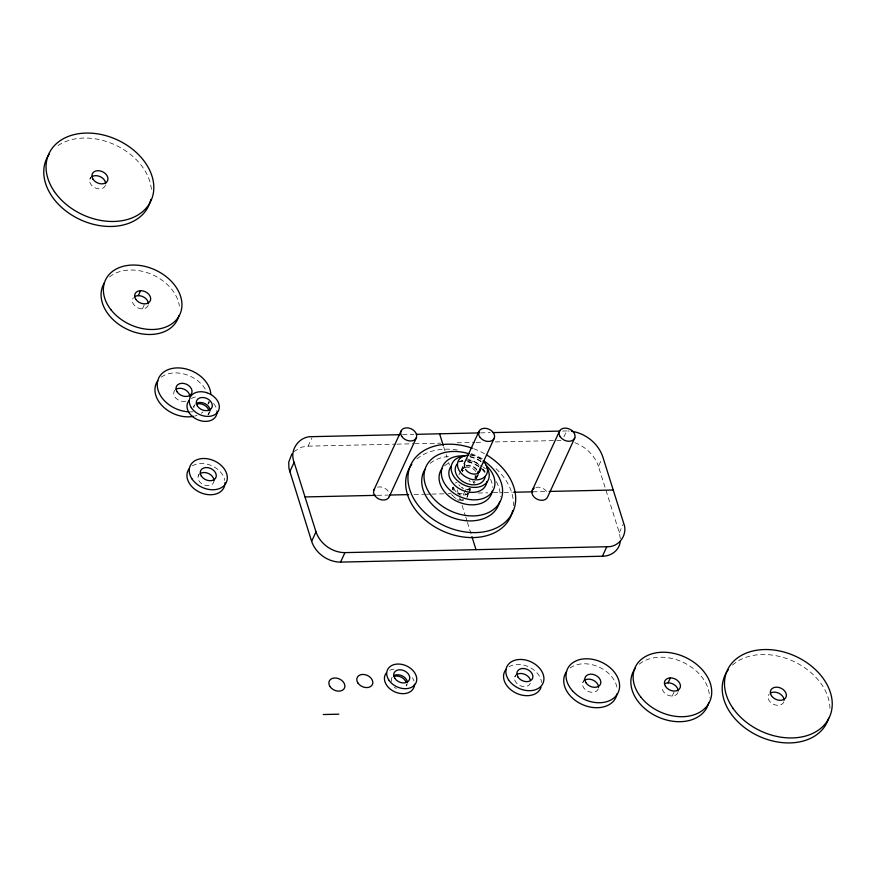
<?xml version="1.0" encoding="UTF-8"?>
<svg xmlns="http://www.w3.org/2000/svg" width="876" height="876" viewBox="0 0 876 876"><rect width="100%" height="100%" fill="white"/><g stroke="black" fill="none" stroke-linecap="round" stroke-linejoin="round"><path stroke-width="0.66" stroke-dasharray="4.38 3.29" d="M89.878 179.109L90.797 177.116M142.438 308.845L144.737 303.863M208.4 403.77L209.32 401.777A27.944 20.498 24.7 0 1 207.951 404.088M198.217 475.964L199.137 473.971M293.767 451.688L301.596 447.154L308.122 446.147L311.944 437.847M452.213 489.235L453.133 487.242M452.224 489.531L453.352 487.067M459.013 474.77L460.71 471.08M461.28 469.854L462.977 466.163M461.499 470.631L462.418 468.638M462.44 469.361L463.36 467.368M465.375 490.286L463.086 495.269A8.388 6.154 24.7 0 0 466.689 494.294M469.229 490.823L470.149 488.83M467.28 496.528L468.649 493.538M470.576 489.673L467.182 497.042A8.388 6.154 24.7 0 0 467.193 493.725M475.668 478.603L477.365 474.912M476.117 478.909L477.946 474.923A8.388 6.154 24.7 0 1 474.201 478.11M563.936 436.872L566.663 430.937L569.126 431.036M620.35 538.62L619.299 532.641L598.45 466.35L601.713 459.232M514.825 676.918L515.734 674.914M619.299 532.641L623.11 524.341M582.77 682.59L584.599 678.604M672.221 696.059L674.509 691.065M402.675 434.627L413.603 434.386M480.574 432.875L490.133 432.656M562.567 431.036L566.663 430.937M308.122 446.147L395.58 444.176M396.948 444.143L413.341 443.782M414.709 443.749L440.672 443.157M457.075 442.796L474.836 442.391M476.205 442.358L481.669 442.238M495.334 441.931L555.461 440.584M556.829 440.551L560.936 440.453M377.293 495.312L388.199 495.071M414.118 494.48L425.024 494.239M426.393 494.206L430.477 494.119M431.846 494.086L446.848 493.746M448.216 493.714L450.943 493.659M457.754 493.506L465.944 493.319M478.219 493.046L487.757 492.827M493.221 492.706L502.769 492.487M504.127 492.465L512.307 492.279M532.772 491.819L547.774 491.48M574.82 442.698C585.573 446.672 594.793 455.367 598.45 466.35M443.672 446.815L445.72 453.33M446.125 454.633L446.946 457.228M448.578 462.44L449.399 465.046M457.184 489.783L459.232 496.287M459.637 497.59L460.458 500.196M462.101 505.408L465.375 515.822M465.78 517.125L467.007 521.034M467.423 522.326L471.518 535.346M391.671 681.517A8.388 6.154 24.7 0 1 392.481 676.809M407.198 684.485A8.388 6.154 24.7 0 1 406.398 685.886M396.313 688.405A8.388 6.154 24.7 0 1 394.375 687.386M406.431 684.145A8.388 6.154 24.7 0 1 406.157 685.744M389.776 670.304A15.68 11.508 24.7 0 1 395.558 669.012M412.465 677.838A15.68 11.508 24.7 0 1 413.965 681.013M530.341 683.203A8.388 6.154 24.7 0 1 519.501 685.393A8.388 6.154 24.7 0 1 515.625 675.516M508.923 666.855A19.874 14.585 24.7 0 1 529.049 666.986A19.874 14.585 24.7 0 1 541.576 682.481M570.09 668.016A27.944 20.498 24.7 0 1 599.381 667.249A27.944 20.498 24.7 0 1 617.306 690.211M598.286 688.886A8.388 6.154 24.7 0 1 587.446 691.076A8.388 6.154 24.7 0 1 583.569 681.2M639.316 664.139A40.986 30.069 24.7 0 1 683.313 662.42A40.986 30.069 24.7 0 1 709.44 697.405M677.904 692.609A8.388 6.154 24.7 0 1 668.059 695.259A8.388 6.154 24.7 0 1 662.387 686.313M732.478 665.125A56.195 41.238 24.7 0 1 793.908 661.544A56.195 41.238 24.7 0 1 829.89 710.983M783.834 701.873A8.388 6.154 24.7 0 1 772.982 704.063A8.388 6.154 24.7 0 1 769.106 694.186M458.137 461.838A19.874 14.585 24.7 0 1 462.703 461.148M467.631 461.51A19.874 14.585 24.7 0 1 479.281 466.744M481.176 468.397A19.874 14.585 24.7 0 1 484.264 472.098M469.919 456.527A19.874 14.585 24.7 0 1 483.475 463.415M474.847 481.307A8.388 6.154 24.7 0 1 473.566 482.391M462.21 471.146A8.388 6.154 24.7 0 1 463.875 470.445M474.858 474.891A8.388 6.154 24.7 0 1 475.931 478.307M462.418 471.956A8.388 6.154 24.7 0 1 463.229 467.247M466.174 465.463A8.388 6.154 24.7 0 1 477.146 469.908M444.526 465.835A27.944 20.498 24.7 0 1 450.592 462.364M460.875 460.896A27.944 20.498 24.7 0 1 463.185 461.072M467.861 461.915A27.944 20.498 24.7 0 1 478.964 466.711M481.888 468.791A27.944 20.498 24.7 0 1 486.158 472.788M490.56 479.314A27.944 20.498 24.7 0 1 492.63 487.33M469.865 489.18A8.388 6.154 24.7 0 1 461.816 487.636M460.163 486.3A8.388 6.154 24.7 0 1 458.882 484.735M472.81 480.979A8.388 6.154 24.7 0 1 473.609 482.676M475.099 482.413A8.388 6.154 24.7 0 1 473.817 483.497M475.099 475.996A8.388 6.154 24.7 0 1 475.909 477.694M470.149 456.933A27.944 20.498 24.7 0 1 482.271 462.397M430.182 463.349A40.986 30.069 24.7 0 1 451.392 456.429M466.7 458.728A40.986 30.069 24.7 0 1 482.249 466.339M483.322 467.105A40.986 30.069 24.7 0 1 485.381 468.715M496.342 481.69A40.986 30.069 24.7 0 1 500.305 496.615M470.259 488.228A8.388 6.154 24.7 0 1 467.313 490.012M468.988 480.245A8.388 6.154 24.7 0 1 470.27 481.811M470.248 454.151A40.986 30.069 24.7 0 1 482.315 459.867M461.006 495.093A8.388 6.154 24.7 0 1 458.925 494.469M454.042 490.549A8.388 6.154 24.7 0 1 452.969 487.133M455.334 483.048A8.388 6.154 24.7 0 1 456.998 482.347M468.769 488.501A8.388 6.154 24.7 0 1 469.043 490.21M463.524 499.703A8.388 6.154 24.7 0 1 451.753 493.549M452.563 488.841A8.388 6.154 24.7 0 1 453.834 487.757M461.608 487.582A8.388 6.154 24.7 0 1 463.546 488.589M467.28 493.199A8.388 6.154 24.7 0 1 466.47 497.918M416.877 458.958A56.195 41.238 24.7 0 1 457.327 449.99M471.343 453.68A56.195 41.238 24.7 0 1 482.26 458.728M496.046 468.726A56.195 41.238 24.7 0 1 513.347 505.638M473.631 448.687A56.195 41.238 24.7 0 1 484.548 453.746M467.488 494.02A8.388 6.154 24.7 0 1 457.787 493.177M456.122 491.841A8.388 6.154 24.7 0 1 453.768 486.859M469.569 488.217A8.388 6.154 24.7 0 1 469.843 489.936M377.523 487.133A8.388 6.154 24.7 0 1 388.495 491.578M463.437 500.229A8.388 6.154 24.7 0 1 461.499 500.492M459.418 500.316A8.388 6.154 24.7 0 1 457.338 499.703M452.454 495.772A8.388 6.154 24.7 0 1 451.655 494.075M452.465 489.366A8.388 6.154 24.7 0 1 453.746 488.282M535.893 487.406A8.388 6.154 24.7 0 1 546.865 491.863M210.065 410.592A8.388 6.154 24.7 0 1 207.7 414.676M193.979 407.515A8.388 6.154 24.7 0 1 195.063 404.515M193.224 407.165A8.388 6.154 24.7 0 1 194.023 405.774M209.025 411.851A8.388 6.154 24.7 0 1 207.941 414.852M191.395 398.536A15.68 11.508 24.7 0 1 196.892 396.795M213.547 403.54A15.68 11.508 24.7 0 1 217.051 411.928M105.405 185.405A8.388 6.154 24.7 0 1 94.564 187.595A8.388 6.154 24.7 0 1 90.688 177.719M58.024 145.558A56.195 41.238 24.7 0 1 116.223 145.438A56.195 41.238 24.7 0 1 151.482 190.782M109.544 276.925A40.986 30.069 24.7 0 1 151.088 274.122A40.986 30.069 24.7 0 1 179.394 306.053M148.132 305.395A8.388 6.154 24.7 0 1 137.28 307.596A8.388 6.154 24.7 0 1 133.404 297.72M203.057 411.895A27.944 20.498 24.7 0 1 201.239 413.253M196.99 415.355A27.944 20.498 24.7 0 1 194.592 416.089M161.304 377.151A27.944 20.498 24.7 0 1 187.223 374.983A27.944 20.498 24.7 0 1 207.404 393.631M208.455 401.569A27.944 20.498 24.7 0 1 207.962 404.252M185.756 401.197A8.388 6.154 24.7 0 1 176.054 398.317A8.388 6.154 24.7 0 1 174.784 390.335M193.07 411.742A27.944 20.498 24.7 0 1 190.366 411.873M192.326 465.901A19.874 14.585 24.7 0 1 211.861 465.769A19.874 14.585 24.7 0 1 224.836 480.519M214.018 480.65A8.388 6.154 24.7 0 1 203.889 484.91A8.388 6.154 24.7 0 1 199.027 474.573M478.241 474.047A8.388 6.154 24.7 0 1 475.876 478.132M462.167 470.97A8.388 6.154 24.7 0 1 463.24 467.97M466.185 466.185A8.388 6.154 24.7 0 1 477.168 470.631M469.897 455.213A15.68 11.508 24.7 0 1 482.172 460.185M461.4 470.62A8.388 6.154 24.7 0 1 463.481 468.145M465.145 467.445A8.388 6.154 24.7 0 1 476.128 471.89M477.201 475.307A8.388 6.154 24.7 0 1 476.117 478.307M468.485 461.203A8.388 6.154 24.7 0 1 479.457 465.649M459.582 461.991A15.68 11.508 24.7 0 1 462.692 460.688M466.328 460.174A15.68 11.508 24.7 0 1 479.884 465.167M483.224 468.999A15.68 11.508 24.7 0 1 485.238 475.383"/><path stroke-width="1.31" d="M620.23 541.499C619.474 550.292 610.9 556.391 602.425 556.216L340.578 562.107C327.909 562.118 315.688 553.347 311.626 541.346L288.949 468.529L288.741 462.167L291.872 453.91M138.288 295.661L140.587 290.679M289.759 471.803L294.117 462.32C289.058 450.034 299.22 435.81 312.48 436.653L399.949 434.693M311.626 541.346L315.995 531.852L294.117 462.32M340.578 562.107L344.947 552.625L606.783 546.734C618.982 547.511 628.311 534.437 623.657 523.147L602.808 456.867C598.286 443.431 585.562 433.302 571.623 431.288M373.767 490.308L400.923 431.277M389.294 496.604L416.45 437.573M464.105 463.7L478.811 431.726M477.935 473.686L494.338 438.011M532.137 490.593L559.293 431.561M574.809 437.847L547.664 496.878A8.388 6.154 24.7 0 1 535.871 498.521A8.388 6.154 24.7 0 1 534.218 488.107M602.425 556.216L606.783 546.734M668.07 682.864L670.359 677.882M416.341 434.321L479.205 432.908M492.87 432.602L559.83 431.091M305.012 496.944L375.924 495.345M389.568 495.039L408.665 494.611M513.675 492.246L532.772 491.819M549.132 491.447L613.233 490.002M323.277 714.531L338.815 714.181M344.947 552.625C332.278 552.636 320.047 543.854 315.995 531.852M439.577 433.795L443.256 445.512M471.923 536.649L476.018 549.668M393.762 675.725A8.388 6.154 24.7 0 1 402.522 676.009A8.388 6.154 24.7 0 1 407.471 682.886M414.468 684.222A15.68 11.508 24.7 0 1 395.536 692.182A15.68 11.508 24.7 0 1 386.425 672.856M394.386 676.283A8.388 6.154 24.7 0 1 406.168 682.426M516.906 674.432A8.388 6.154 24.7 0 1 530.352 679.885M541.05 687.31A19.874 14.585 24.7 0 1 515.537 692.839A19.874 14.585 24.7 0 1 505.956 669.461M617.054 693.792A27.944 20.498 24.7 0 1 582.507 704.611A27.944 20.498 24.7 0 1 566.608 671.542M584.85 680.115A8.388 6.154 24.7 0 1 593.61 680.4A8.388 6.154 24.7 0 1 598.571 687.277M708.75 702.705A40.986 30.069 24.7 0 1 656.989 716.502A40.986 30.069 24.7 0 1 635.549 667.994M664.468 683.838A8.388 6.154 24.7 0 1 673.228 684.123A8.388 6.154 24.7 0 1 678.188 691M828.641 718.178A56.195 41.238 24.7 0 1 757.488 735.544A56.195 41.238 24.7 0 1 728.35 669.658M770.387 693.102A8.388 6.154 24.7 0 1 779.147 693.387A8.388 6.154 24.7 0 1 784.108 700.263M486.552 467.116A19.874 14.585 24.7 0 1 478.471 487.056A19.874 14.585 24.7 0 1 452.366 473.785A19.874 14.585 24.7 0 1 465.003 456.166M486.892 481.504A19.874 14.585 24.7 0 1 462.408 490.286A19.874 14.585 24.7 0 1 451.26 466.174M477.946 471.606A8.388 6.154 24.7 0 1 478.219 473.325M492.378 490.899A27.944 20.498 24.7 0 1 457.82 501.729A27.944 20.498 24.7 0 1 441.931 468.649M486.005 465.342A27.944 20.498 24.7 0 1 483.771 498.214A27.944 20.498 24.7 0 1 443.508 481.603A27.944 20.498 24.7 0 1 463.163 455.914M499.605 501.915A40.986 30.069 24.7 0 1 449.476 516.457A40.986 30.069 24.7 0 1 424.926 469.372M483.442 460.601A40.986 30.069 24.7 0 1 486.771 513.314A40.986 30.069 24.7 0 1 425.199 484.11A40.986 30.069 24.7 0 1 468.988 453.746M512.69 510.5A56.195 41.238 24.7 0 1 442.402 530.889A56.195 41.238 24.7 0 1 411.797 464.313M486.837 455.082A56.195 41.238 24.7 0 1 494.82 528.677A56.195 41.238 24.7 0 1 409.355 488.239A56.195 41.238 24.7 0 1 472.383 448.249M389.568 494.995A8.388 6.154 24.7 0 1 379.45 499.254A8.388 6.154 24.7 0 1 374.578 488.917M217.051 411.928A15.68 11.508 24.7 0 1 198.118 419.9A15.68 11.508 24.7 0 1 189.008 400.562M196.344 403.431A8.388 6.154 24.7 0 1 205.104 403.716A8.388 6.154 24.7 0 1 210.065 410.592M196.969 403.989A8.388 6.154 24.7 0 1 208.751 410.132M91.958 176.634A8.388 6.154 24.7 0 1 100.729 176.919A8.388 6.154 24.7 0 1 105.678 183.796M150.814 199.389A56.195 41.238 24.7 0 1 81.358 220.15A56.195 41.238 24.7 0 1 49.133 154.286M178.967 315.491A40.986 30.069 24.7 0 1 128.827 330.033A40.986 30.069 24.7 0 1 104.277 282.959M134.685 296.635A8.388 6.154 24.7 0 1 143.445 296.92A8.388 6.154 24.7 0 1 148.405 303.797M193.355 416.352A27.944 20.498 24.7 0 1 162.607 406.201A27.944 20.498 24.7 0 1 157.822 380.666M176.065 389.251A8.388 6.154 24.7 0 1 184.825 389.535A8.388 6.154 24.7 0 1 189.774 396.412M189.008 411.851A27.944 20.498 24.7 0 1 157.483 387.685A27.944 20.498 24.7 0 1 181.847 368.161A27.944 20.498 24.7 0 1 210.809 394.364M224.453 486.366A19.874 14.585 24.7 0 1 198.929 491.896A19.874 14.585 24.7 0 1 189.347 468.518M225.033 482.534A19.874 14.585 24.7 0 1 224.793 485.129M200.297 473.489A8.388 6.154 24.7 0 1 209.068 473.774A8.388 6.154 24.7 0 1 214.018 480.65M483.136 461.083A15.68 11.508 24.7 0 1 481.11 479.008A15.68 11.508 24.7 0 1 458.86 469.985A15.68 11.508 24.7 0 1 468.616 455.191M485.184 476.413A15.68 11.508 24.7 0 1 465.671 483.081A15.68 11.508 24.7 0 1 457.184 464.017M480.256 467.357A8.388 6.154 24.7 0 1 475.569 474.036A8.388 6.154 24.7 0 1 465.528 469.405M464.729 467.696A8.388 6.154 24.7 0 1 464.729 464.379M394.758 678.232A8.388 6.154 24.7 0 0 408.687 680.904A8.388 6.154 24.7 0 0 401.734 669.943A8.388 6.154 24.7 0 0 394.758 678.232M388.703 679.864A15.68 11.508 24.7 0 0 414.742 684.846A15.68 11.508 24.7 0 0 401.745 664.369A15.68 11.508 24.7 0 0 388.703 679.864M357.846 682.886A8.388 6.154 24.7 0 0 371.774 685.547A8.388 6.154 24.7 0 0 364.821 674.597A8.388 6.154 24.7 0 0 357.846 682.886M329.913 686.445A8.388 6.154 24.7 0 0 343.841 689.105A8.388 6.154 24.7 0 0 336.888 678.155A8.388 6.154 24.7 0 0 329.913 686.445M508.507 679.732A19.874 14.585 24.7 0 0 541.51 685.667A19.874 14.585 24.7 0 0 524.615 659.825A19.874 14.585 24.7 0 0 508.507 679.732M517.913 676.951A8.388 6.154 24.7 0 0 531.831 679.612A8.388 6.154 24.7 0 0 524.877 668.662A8.388 6.154 24.7 0 0 517.913 676.951M585.858 682.634A8.388 6.154 24.7 0 0 599.775 685.295A8.388 6.154 24.7 0 0 592.822 674.345A8.388 6.154 24.7 0 0 585.858 682.634M572.499 690.825A27.944 20.498 24.7 0 0 618.106 692.642A27.944 20.498 24.7 0 0 587.851 658.796A27.944 20.498 24.7 0 0 572.499 690.825M665.475 686.357A8.388 6.154 24.7 0 0 679.393 689.018A8.388 6.154 24.7 0 0 672.439 678.068A8.388 6.154 24.7 0 0 665.475 686.357M640.914 697.197A40.986 30.069 24.7 0 0 708.52 703.778A40.986 30.069 24.7 0 0 667.873 652.456A40.986 30.069 24.7 0 0 640.914 697.197M732.829 708.06A56.195 41.238 24.7 0 0 826.079 722.809A56.195 41.238 24.7 0 0 776.169 650.353A56.195 41.238 24.7 0 0 732.829 708.06M771.395 695.621A8.388 6.154 24.7 0 0 785.312 698.282A8.388 6.154 24.7 0 0 778.37 687.332A8.388 6.154 24.7 0 0 771.395 695.621M401.723 436.303A8.388 6.154 24.7 0 0 415.64 438.964A8.388 6.154 24.7 0 0 408.687 428.014A8.388 6.154 24.7 0 0 401.723 436.303M479.61 436.752A8.388 6.154 24.7 0 0 493.527 439.413A8.388 6.154 24.7 0 0 486.585 428.463A8.388 6.154 24.7 0 0 479.61 436.752M560.092 436.576A8.388 6.154 24.7 0 0 574.01 439.237A8.388 6.154 24.7 0 0 567.057 428.287A8.388 6.154 24.7 0 0 560.092 436.576M191.286 407.581A15.68 11.508 24.7 0 0 217.325 412.563A15.68 11.508 24.7 0 0 204.327 392.076A15.68 11.508 24.7 0 0 191.286 407.581M197.352 405.949A8.388 6.154 24.7 0 0 211.269 408.61A8.388 6.154 24.7 0 0 204.316 397.66A8.388 6.154 24.7 0 0 197.352 405.949M54.4 191.592A56.195 41.238 24.7 0 0 147.65 206.342A56.195 41.238 24.7 0 0 97.751 133.886A56.195 41.238 24.7 0 0 54.4 191.592M92.966 179.153A8.388 6.154 24.7 0 0 106.894 181.814A8.388 6.154 24.7 0 0 99.941 170.864A8.388 6.154 24.7 0 0 92.966 179.153M135.692 299.143A8.388 6.154 24.7 0 0 149.621 301.815A8.388 6.154 24.7 0 0 142.668 290.854A8.388 6.154 24.7 0 0 135.692 299.143M111.142 309.995A40.986 30.069 24.7 0 0 178.748 316.565A40.986 30.069 24.7 0 0 138.09 265.253A40.986 30.069 24.7 0 0 111.142 309.995M177.072 391.769A8.388 6.154 24.7 0 0 190.99 394.43A8.388 6.154 24.7 0 0 184.037 383.48A8.388 6.154 24.7 0 0 177.072 391.769M191.899 478.789A19.874 14.585 24.7 0 0 224.902 484.724A19.874 14.585 24.7 0 0 208.017 458.871A19.874 14.585 24.7 0 0 191.899 478.789M201.305 476.007A8.388 6.154 24.7 0 0 215.233 478.668A8.388 6.154 24.7 0 0 208.28 467.718A8.388 6.154 24.7 0 0 201.305 476.007"/></g></svg>
